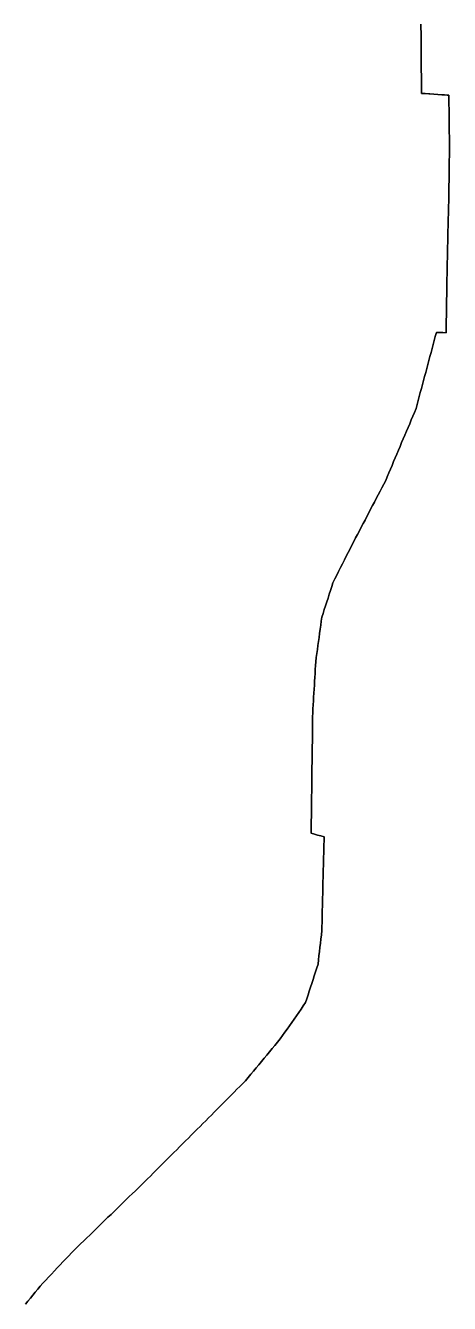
# Model space of a CAD drawing. Header units: inches. Extents: x 130170 to 284068, y 377793 to 804530.
# Drawn here: x 162099 to 163094, y 618295 to 621298 of the extents above; entities that cross this region are included whole.
import ezdxf

# ---------------------------------------------------------------- set-up
doc = ezdxf.new("R2010")
doc.units = ezdxf.units.IN
doc.header["$MEASUREMENT"] = 0
doc.layers.add('muni_il', color=7, linetype='Continuous')

msp = doc.modelspace()

# ---------------------------------------------------------------- linework, layer by layer
at = {"layer": 'muni_il'}
for points in [[(162098.8, 618293), (162104.5, 618300.1), (162110.2, 618307.2), (162115.9, 618314.2), (162121.6, 618321.3), (162127.2, 618328.3), (162132.9, 618335.4), (162139.6, 618342.5), (162146.3, 618349.7), (162153, 618356.8), (162159.7, 618363.9), (162166.4, 618371.1), (162173.1, 618378.2), (162179.9, 618385.3), (162186.6, 618392.5), (162193.3, 618399.6), (162200, 618406.8), (162206.7, 618413.9), (162213.8, 618420.8), (162220.9, 618427.8), (162228.1, 618434.7), (162235.2, 618441.6), (162242.4, 618448.6), (162249.5, 618455.5), (162256.6, 618462.5), (162263.8, 618469.4), (162270.9, 618476.3), (162278, 618483.3), (162285.2, 618490.2), (162292.3, 618497.2), (162299.5, 618504.1), (162306.6, 618511), (162313.7, 618518), (162320.9, 618524.9), (162328, 618531.8), (162335.1, 618538.8), (162342.3, 618545.7), (162349.4, 618552.7), (162356.5, 618559.6), (162363.7, 618566.5), (162370.8, 618573.5), (162378, 618580.4), (162384.8, 618587.3), (162391.7, 618594.2), (162398.6, 618601), (162405.4, 618607.9), (162412.3, 618614.8), (162419.2, 618621.7), (162426.1, 618628.5), (162432.9, 618635.4), (162439.8, 618642.3), (162446.7, 618649.1), (162453.6, 618656), (162460.4, 618662.9), (162467.3, 618669.8), (162474.2, 618676.6), (162481, 618683.5), (162487.9, 618690.4), (162494.8, 618697.3), (162501.7, 618704.1), (162508.3, 618710.8), (162515, 618717.5), (162521.7, 618724.2), (162528.4, 618730.9), (162535, 618737.6), (162541.7, 618744.3), (162548.4, 618751), (162555.1, 618757.7), (162561.8, 618764.4), (162568.4, 618771.1), (162575.1, 618777.8), (162581.8, 618784.6), (162588.5, 618791.3), (162595.1, 618798), (162601.8, 618804.7), (162608.5, 618811.4), (162615.2, 618818.1), (162621.4, 618825.6), (162627.7, 618833.2), (162634, 618840.7), (162640.3, 618848.3), (162646.5, 618855.9), (162652.8, 618863.4), (162659.1, 618871), (162665.4, 618878.5), (162671.6, 618886.1), (162677.9, 618893.7), (162684.2, 618901.2), (162690.5, 618908.8), (162696.7, 618916.3), (162702.1, 618924.1), (162707.6, 618931.9), (162713, 618939.7), (162718.4, 618947.5), (162723.8, 618955.3), (162729.2, 618963), (162734.6, 618970.8), (162740, 618978.6), (162745.4, 618986.4), (162750.8, 618994.2), (162756.2, 619002), (162759.1, 619011), (162762, 619020), (162764.9, 619029), (162767.8, 619038), (162770.7, 619047), (162773.7, 619056), (162776.6, 619065), (162779.5, 619074), (162782.4, 619083.1), (162785.3, 619092.1), (162786.4, 619101.9), (162787.5, 619111.8), (162788.7, 619121.6), (162789.8, 619131.5), (162790.9, 619141.3), (162792, 619151.2), (162793.2, 619161), (162794.3, 619170.9), (162794.5, 619180.5), (162794.7, 619190.1), (162795, 619199.7), (162795.2, 619209.2), (162795.4, 619218.8), (162795.7, 619228.4), (162795.9, 619238), (162796.1, 619247.6), (162796.4, 619257.2), (162796.6, 619266.8), (162796.8, 619276.4), (162797, 619286), (162797.3, 619295.6), (162797.5, 619305.2), (162797.7, 619314.7), (162798, 619324.3), (162798.2, 619333.9), (162798.4, 619343.5), (162798.7, 619353.1), (162798.9, 619362.7), (162799.1, 619372.3), (162799.4, 619381.9), (162799.6, 619391.5), (162792, 619393.5), (162784.4, 619395.6), (162776.8, 619397.7), (162769.2, 619399.8), (162769.3, 619409.5), (162769.4, 619419.3), (162769.6, 619429), (162769.7, 619438.8), (162769.8, 619448.6), (162770, 619458.3), (162770.1, 619468.1), (162770.2, 619477.8), (162770.3, 619487.6), (162770.5, 619497.4), (162770.6, 619507.1), (162770.7, 619516.9), (162770.8, 619526.7), (162771, 619536.4), (162771.1, 619546.2), (162771.2, 619555.9), (162771.3, 619565.7), (162771.5, 619575.5), (162771.6, 619585.2), (162771.7, 619595), (162771.9, 619604.7), (162772, 619614.5), (162772.1, 619624.3), (162772.2, 619634), (162772.4, 619643.8), (162772.5, 619653.5), (162772.6, 619663.3), (162772.7, 619673.1), (162772.9, 619682.8), (162773.4, 619692.1), (162774, 619701.3), (162774.5, 619710.6), (162775.1, 619719.8), (162775.6, 619729), (162776.2, 619738.3), (162776.7, 619747.5), (162777.3, 619756.8), (162777.8, 619766), (162778.4, 619775.2), (162778.9, 619784.5), (162779.5, 619793.7), (162780, 619803), (162781.3, 619812.5), (162782.6, 619822), (162783.9, 619831.5), (162785.2, 619841), (162786.5, 619850.5), (162787.8, 619860.1), (162789.1, 619869.6), (162790.4, 619879.1), (162791.7, 619888.6), (162793, 619898.1), (162794.3, 619907.6), (162797.2, 619916.6), (162800.1, 619925.6), (162803, 619934.6), (162805.9, 619943.6), (162808.8, 619952.6), (162811.7, 619961.6), (162814.6, 619970.6), (162817.5, 619979.5), (162820.4, 619988.5), (162824.9, 619997.5), (162829.4, 620006.4), (162833.8, 620015.3), (162838.3, 620024.2), (162842.7, 620033.1), (162847.2, 620042.1), (162851.7, 620051), (162856.1, 620059.9), (162860.5, 620068.3), (162864.9, 620076.8), (162869.3, 620085.2), (162873.7, 620093.7), (162878.1, 620102.1), (162882.5, 620110.6), (162886.9, 620119), (162891.3, 620127.5), (162895.7, 620135.9), (162900.1, 620144.4), (162904.5, 620152.8), (162908.9, 620161.2), (162913.3, 620169.7), (162917.7, 620178.1), (162922.1, 620186.6), (162926.5, 620195), (162930.9, 620203.5), (162935.3, 620211.9), (162939.8, 620220.4), (162944.2, 620228.8), (162947.9, 620237.7), (162951.7, 620246.6), (162955.4, 620255.5), (162959.2, 620264.4), (162962.9, 620273.3), (162966.7, 620282.1), (162970.4, 620291), (162974.2, 620299.9), (162978, 620308.8), (162981.7, 620317.7), (162985.5, 620326.6), (162989.2, 620335.5), (162993, 620344.4), (162996.7, 620353.3), (163000.5, 620362.2), (163004.3, 620371), (163008, 620379.9), (163011.8, 620388.8), (163015.5, 620397.7), (163018, 620407.1), (163020.5, 620416.5), (163023, 620426), (163025.5, 620435.4), (163028.1, 620444.8), (163030.6, 620454.2), (163033.1, 620463.6), (163035.6, 620473), (163038.1, 620482.4), (163040.6, 620491.9), (163043.1, 620501.3), (163045.6, 620510.7), (163048.1, 620520.1), (163050.6, 620529.5), (163053.1, 620538.9), (163055.6, 620548.3), (163058.1, 620557.8), (163060.6, 620567.2), (163063.1, 620576.6), (163070.8, 620576.5), (163078.4, 620576.4), (163086.1, 620576.2), (163086.2, 620586), (163086.4, 620595.8), (163086.5, 620605.6), (163086.7, 620615.4), (163086.8, 620625.2), (163086.9, 620635), (163087.1, 620644.7), (163087.3, 620654.5), (163087.4, 620664.2), (163087.6, 620674), (163087.8, 620683.7), (163088, 620693.5), (163088.1, 620703.2), (163088.3, 620713), (163088.5, 620722.7), (163088.6, 620732.5), (163088.8, 620741.8), (163089, 620751.1), (163089.2, 620760.5), (163089.4, 620769.8), (163089.6, 620779.1), (163089.8, 620788.4), (163090, 620797.8), (163090.2, 620807.1), (163090.4, 620816.4), (163090.6, 620825.7), (163090.9, 620835.4), (163091.2, 620845), (163091.5, 620854.7), (163091.8, 620864.3), (163092, 620874.1), (163092.1, 620883.8), (163092.3, 620893.6), (163092.4, 620903.4), (163092.6, 620913.1), (163092.7, 620922.9), (163092.9, 620932.7), (163093, 620942.4), (163093.2, 620952.2), (163093.3, 620962), (163093.5, 620971.7), (163093.6, 620981.5), (163093.8, 620991.3), (163093.8, 621000.4), (163093.8, 621009.6), (163093.8, 621018.8), (163093.8, 621027.9), (163093.7, 621037.3), (163093.6, 621046.7), (163093.5, 621056.1), (163093.4, 621065.6), (163093.3, 621075), (163093.2, 621084.4), (163093.1, 621093.8), (163093, 621102.6), (163092.8, 621111.3), (163092.7, 621120.1), (163092.7, 621127.2), (163092.8, 621134.3), (163090.5, 621134.5), (163088.5, 621134.6), (163082.4, 621135), (163076.2, 621135.4), (163066.9, 621136), (163057.6, 621136.7), (163048.2, 621137.3), (163045.1, 621137.4), (163036.7, 621138), (163028.2, 621138.5), (163028.2, 621147.3), (163028.1, 621156), (163028, 621164.8), (163028, 621173.6), (163027.9, 621182.4), (163027.8, 621191.1), (163027.7, 621199.9), (163027.7, 621208.7), (163027.6, 621217.8), (163027.5, 621227), (163027.4, 621236.2), (163027.4, 621245.4), (163027.3, 621254.6), (163027.2, 621263.8), (163027.1, 621273), (163027.1, 621282.1), (163027, 621291.2), (163027, 621296.2), (163027, 621301.2)], [(163027, 621301.2), (163027, 621296.2), (163027, 621291.2), (163027.1, 621282.1), (163027.1, 621273), (163027.2, 621263.8), (163027.3, 621254.6), (163027.4, 621245.4), (163027.4, 621236.2), (163027.5, 621227), (163027.6, 621217.8), (163027.7, 621208.7), (163027.7, 621199.9), (163027.8, 621191.1), (163027.9, 621182.4), (163028, 621173.6), (163028, 621164.8), (163028.1, 621156), (163028.2, 621147.3), (163028.2, 621138.5), (163036.7, 621138), (163045.1, 621137.4), (163048.2, 621137.3), (163057.6, 621136.7), (163066.9, 621136), (163076.2, 621135.4), (163082.4, 621135), (163088.5, 621134.6), (163090.5, 621134.5), (163092.8, 621134.3), (163092.7, 621127.2), (163092.7, 621120.1), (163092.8, 621111.3), (163093, 621102.6), (163093.1, 621093.8), (163093.2, 621084.4), (163093.3, 621075), (163093.4, 621065.6), (163093.5, 621056.1), (163093.6, 621046.7), (163093.7, 621037.3), (163093.8, 621027.9), (163093.8, 621018.8), (163093.8, 621009.6), (163093.8, 621000.4), (163093.8, 620991.3), (163093.6, 620981.5), (163093.5, 620971.7), (163093.3, 620962), (163093.2, 620952.2), (163093, 620942.4), (163092.9, 620932.7), (163092.7, 620922.9), (163092.6, 620913.1), (163092.4, 620903.4), (163092.3, 620893.6), (163092.1, 620883.8), (163092, 620874.1), (163091.8, 620864.3), (163091.5, 620854.7), (163091.2, 620845), (163090.9, 620835.4), (163090.6, 620825.7), (163090.4, 620816.4), (163090.2, 620807.1), (163090, 620797.8), (163089.8, 620788.4), (163089.6, 620779.1), (163089.4, 620769.8), (163089.2, 620760.5), (163089, 620751.1), (163088.8, 620741.8), (163088.6, 620732.5), (163088.5, 620722.7), (163088.3, 620713), (163088.1, 620703.2), (163088, 620693.5), (163087.8, 620683.7), (163087.6, 620674), (163087.4, 620664.2), (163087.3, 620654.5), (163087.1, 620644.7), (163086.9, 620635), (163086.8, 620625.2), (163086.7, 620615.4), (163086.5, 620605.6), (163086.4, 620595.8), (163086.2, 620586), (163086.1, 620576.2), (163078.4, 620576.4), (163070.8, 620576.5), (163063.1, 620576.6), (163060.6, 620567.2), (163058.1, 620557.8), (163055.6, 620548.3), (163053.1, 620538.9), (163050.6, 620529.5), (163048.1, 620520.1), (163045.6, 620510.7), (163043.1, 620501.3), (163040.6, 620491.9), (163038.1, 620482.4), (163035.6, 620473), (163033.1, 620463.6), (163030.6, 620454.2), (163028.1, 620444.8), (163025.5, 620435.4), (163023, 620426), (163020.5, 620416.5), (163018, 620407.1), (163015.5, 620397.7), (163011.8, 620388.8), (163008, 620379.9), (163004.3, 620371), (163000.5, 620362.2), (162996.7, 620353.3), (162993, 620344.4), (162989.2, 620335.5), (162985.5, 620326.6), (162981.7, 620317.7), (162978, 620308.8), (162974.2, 620299.9), (162970.4, 620291), (162966.7, 620282.1), (162962.9, 620273.3), (162959.2, 620264.4), (162955.4, 620255.5), (162951.7, 620246.6), (162947.9, 620237.7), (162944.2, 620228.8), (162939.8, 620220.4), (162935.3, 620211.9), (162930.9, 620203.5), (162926.5, 620195), (162922.1, 620186.6), (162917.7, 620178.1), (162913.3, 620169.7), (162908.9, 620161.2), (162904.5, 620152.8), (162900.1, 620144.4), (162895.7, 620135.9), (162891.3, 620127.5), (162886.9, 620119), (162882.5, 620110.6), (162878.1, 620102.1), (162873.7, 620093.7), (162869.3, 620085.2), (162864.9, 620076.8), (162860.5, 620068.3), (162856.1, 620059.9), (162851.7, 620051), (162847.2, 620042.1), (162842.7, 620033.1), (162838.3, 620024.2), (162833.8, 620015.3), (162829.4, 620006.4), (162824.9, 619997.5), (162820.4, 619988.5), (162817.5, 619979.5), (162814.6, 619970.6), (162811.7, 619961.6), (162808.8, 619952.6), (162805.9, 619943.6), (162803, 619934.6), (162800.1, 619925.6), (162797.2, 619916.6), (162794.3, 619907.6), (162793, 619898.1), (162791.7, 619888.6), (162790.4, 619879.1), (162789.1, 619869.6), (162787.8, 619860.1), (162786.5, 619850.5), (162785.2, 619841), (162783.9, 619831.5), (162782.6, 619822), (162781.3, 619812.5), (162780, 619803), (162779.5, 619793.7), (162778.9, 619784.5), (162778.4, 619775.2), (162777.8, 619766), (162777.3, 619756.8), (162776.7, 619747.5), (162776.2, 619738.3), (162775.6, 619729), (162775.1, 619719.8), (162774.5, 619710.6), (162774, 619701.3), (162773.4, 619692.1), (162772.9, 619682.8), (162772.7, 619673.1), (162772.6, 619663.3), (162772.5, 619653.5), (162772.4, 619643.8), (162772.2, 619634), (162772.1, 619624.3), (162772, 619614.5), (162771.9, 619604.7), (162771.7, 619595), (162771.6, 619585.2), (162771.5, 619575.5), (162771.3, 619565.7), (162771.2, 619555.9), (162771.1, 619546.2), (162771, 619536.4), (162770.8, 619526.7), (162770.7, 619516.9), (162770.6, 619507.1), (162770.5, 619497.4), (162770.3, 619487.6), (162770.2, 619477.8), (162770.1, 619468.1), (162770, 619458.3), (162769.8, 619448.6), (162769.7, 619438.8), (162769.6, 619429), (162769.4, 619419.3), (162769.3, 619409.5), (162769.2, 619399.8), (162776.8, 619397.7), (162784.4, 619395.6), (162792, 619393.5), (162799.6, 619391.5), (162799.4, 619381.9), (162799.1, 619372.3), (162798.9, 619362.7), (162798.7, 619353.1), (162798.4, 619343.5), (162798.2, 619333.9), (162798, 619324.3), (162797.7, 619314.7), (162797.5, 619305.2), (162797.3, 619295.6), (162797, 619286), (162796.8, 619276.4), (162796.6, 619266.8), (162796.4, 619257.2), (162796.1, 619247.6), (162795.9, 619238), (162795.7, 619228.4), (162795.4, 619218.8), (162795.2, 619209.2), (162795, 619199.7), (162794.7, 619190.1), (162794.5, 619180.5), (162794.3, 619170.9), (162793.2, 619161), (162792, 619151.2), (162790.9, 619141.3), (162789.8, 619131.5), (162788.7, 619121.6), (162787.5, 619111.8), (162786.4, 619101.9), (162785.3, 619092.1), (162782.4, 619083.1), (162779.5, 619074), (162776.6, 619065), (162773.7, 619056), (162770.7, 619047), (162767.8, 619038), (162764.9, 619029), (162762, 619020), (162759.1, 619011), (162756.2, 619002), (162750.8, 618994.2), (162745.4, 618986.4), (162740, 618978.6), (162734.6, 618970.8), (162729.2, 618963), (162723.8, 618955.3), (162718.4, 618947.5), (162713, 618939.7), (162707.6, 618931.9), (162702.1, 618924.1), (162696.7, 618916.3), (162690.5, 618908.8), (162684.2, 618901.2), (162677.9, 618893.7), (162671.6, 618886.1), (162665.4, 618878.5), (162659.1, 618871), (162652.8, 618863.4), (162646.5, 618855.9), (162640.3, 618848.3), (162634, 618840.7), (162627.7, 618833.2), (162621.4, 618825.6), (162615.2, 618818.1), (162608.5, 618811.4), (162601.8, 618804.7), (162595.1, 618798), (162588.5, 618791.3), (162581.8, 618784.6), (162575.1, 618777.8), (162568.4, 618771.1), (162561.8, 618764.4), (162555.1, 618757.7), (162548.4, 618751), (162541.7, 618744.3), (162535, 618737.6), (162528.4, 618730.9), (162521.7, 618724.2), (162515, 618717.5), (162508.3, 618710.8), (162501.7, 618704.1), (162494.8, 618697.3), (162487.9, 618690.4), (162481, 618683.5), (162474.2, 618676.6), (162467.3, 618669.8), (162460.4, 618662.9), (162453.6, 618656), (162446.7, 618649.1), (162439.8, 618642.3), (162432.9, 618635.4), (162426.1, 618628.5), (162419.2, 618621.7), (162412.3, 618614.8), (162405.4, 618607.9), (162398.6, 618601), (162391.7, 618594.2), (162384.8, 618587.3), (162378, 618580.4), (162370.8, 618573.5), (162363.7, 618566.5), (162356.5, 618559.6), (162349.4, 618552.7), (162342.3, 618545.7), (162335.1, 618538.8), (162328, 618531.8), (162320.9, 618524.9), (162313.7, 618518), (162306.6, 618511), (162299.5, 618504.1), (162292.3, 618497.2), (162285.2, 618490.2), (162278, 618483.3), (162270.9, 618476.3), (162263.8, 618469.4), (162256.6, 618462.5), (162249.5, 618455.5), (162242.4, 618448.6), (162235.2, 618441.6), (162228.1, 618434.7), (162220.9, 618427.8), (162213.8, 618420.8), (162206.7, 618413.9), (162200, 618406.8), (162193.3, 618399.6), (162186.6, 618392.5), (162179.9, 618385.3), (162173.1, 618378.2), (162166.4, 618371.1), (162159.7, 618363.9), (162153, 618356.8), (162146.3, 618349.7), (162139.6, 618342.5), (162132.9, 618335.4), (162127.2, 618328.3), (162121.6, 618321.3), (162115.9, 618314.2), (162110.2, 618307.2), (162104.5, 618300.1), (162098.8, 618293)]]:
    msp.add_lwpolyline(points, dxfattribs=at)

doc.saveas('drawing.dxf')
